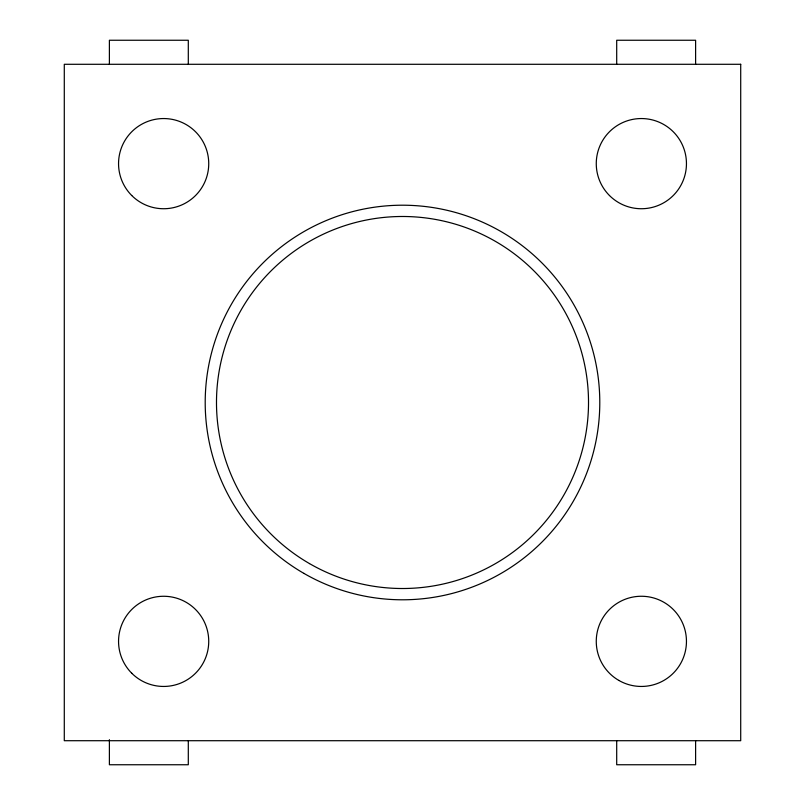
<?xml version="1.0" encoding="UTF-8"?>
<svg xmlns="http://www.w3.org/2000/svg" width="805" height="805" viewBox="0 0 805 805"><rect width="100%" height="100%" fill="white"/><g stroke="black" fill="none" stroke-linecap="round" stroke-linejoin="round"><path stroke-width="1.21" d="M695.611 64.289L695.611 40.25L616.7 40.25L616.7 64.289M695.611 740.711L695.611 764.75L616.7 764.75L616.7 740.711M188.3 64.289L188.3 40.25L109.389 40.25L109.389 64.289M188.3 740.711L188.3 764.75L109.389 764.75L109.389 739.674M740.711 64.289L64.289 64.289L64.289 740.711L740.711 740.711L740.711 64.289M303.857 573.361A197.285 197.285 0 0 0 599.785 402.5A197.285 197.285 0 0 0 303.857 231.639A197.285 197.285 0 0 0 303.857 573.361M609.476 195.524A45.09 45.09 0 0 0 684.914 175.319A45.09 45.09 0 0 0 629.681 120.086A45.09 45.09 0 0 0 609.476 195.524M131.758 195.524A45.09 45.09 0 0 0 207.197 175.319A45.09 45.09 0 0 0 151.974 120.086A45.09 45.09 0 0 0 131.758 195.524M131.758 673.242A45.09 45.09 0 0 0 207.197 653.026A45.09 45.09 0 0 0 151.974 597.803A45.09 45.09 0 0 0 131.758 673.242M618.814 680.406A45.09 45.09 0 0 0 686.454 641.354A45.09 45.09 0 0 0 618.814 602.301A45.09 45.09 0 0 0 618.814 680.406M309.492 563.591A186.015 186.015 0 0 0 588.515 402.5A186.015 186.015 0 0 0 309.492 241.409A186.015 186.015 0 0 0 309.492 563.591"/></g></svg>
